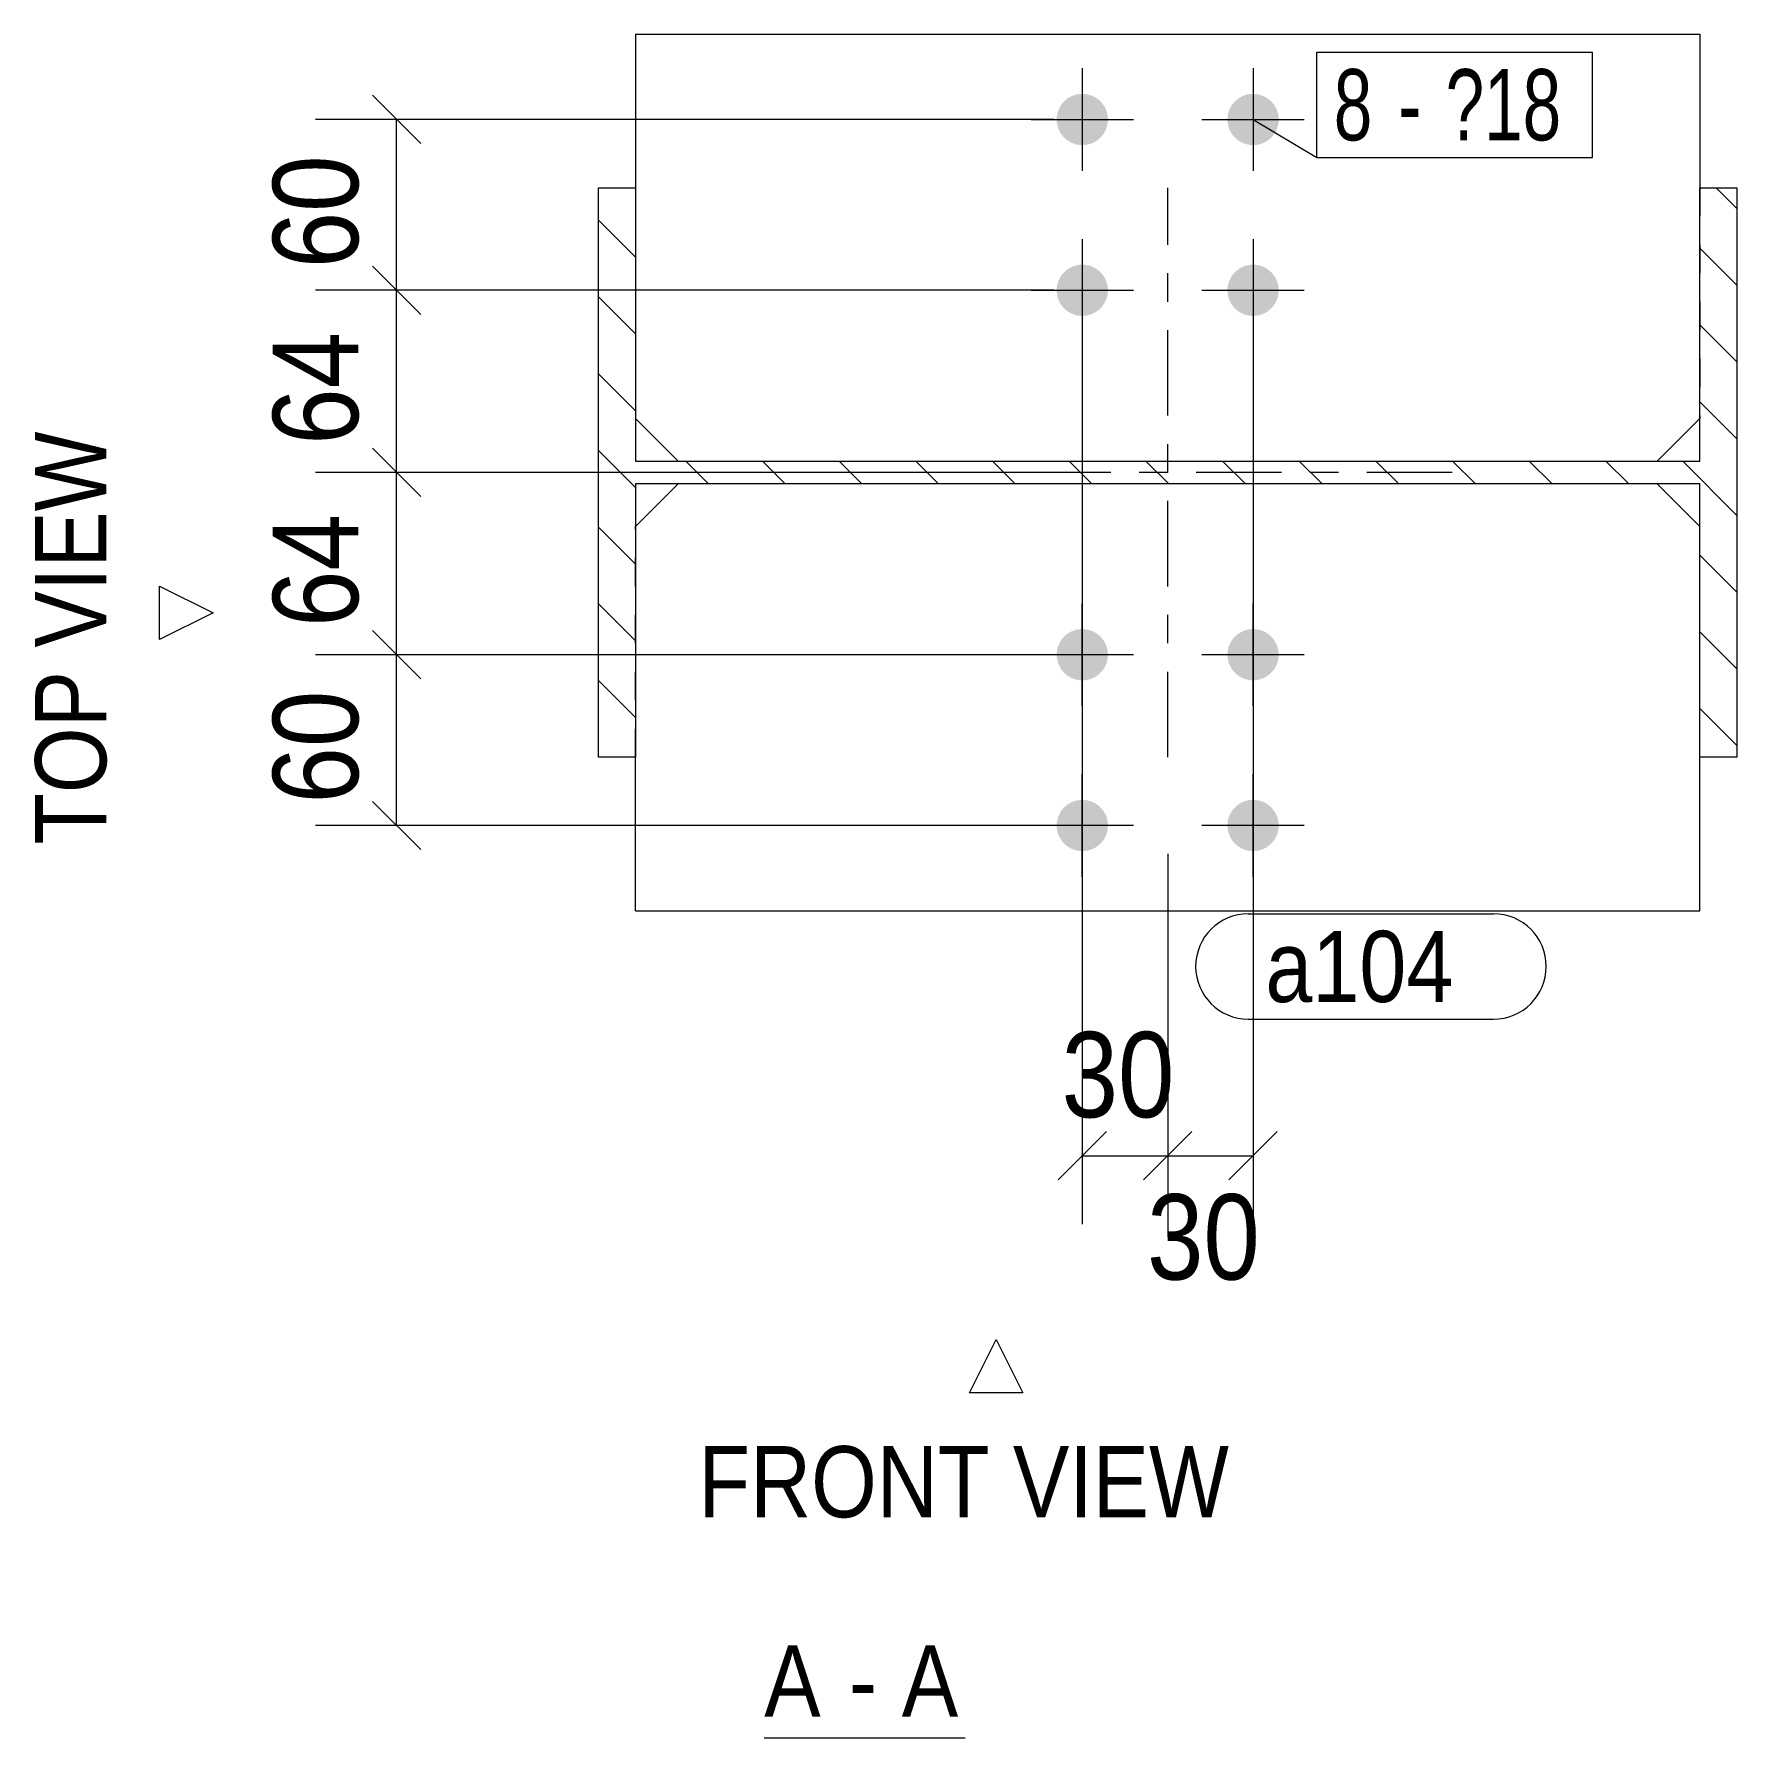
# Model space of a CAD drawing. Header units: millimetres. Extents: x 2 to 579, y 1 to 405.
# Drawn here: x 340.3 to 400.1, y 258.1 to 318 of the extents above; entities that cross this region are included whole.
import ezdxf

# ---------------------------------------------------------------- set-up
doc = ezdxf.new("R2010")
doc.units = ezdxf.units.MM
for name, pattern in [('XKITLINE00', [0]), ('XKITLINE01', [4, 1, -1, 1, -1]), ('XKITLINE03', [6, 3, -1, 1, -1])]:
    doc.linetypes.add(name, pattern=pattern)
for name, color, linetype, lineweight in [('Bolt', 3, 'Continuous', 0), ('BoltMark', 7, 'Continuous', 0), ('Dimensions', 7, 'Continuous', 0), ('OtherObjectType', 7, 'Continuous', 0), ('Part', 2, 'Continuous', 0), ('PartMark', 7, 'Continuous', 0)]:
    doc.layers.add(name, color=color, linetype=linetype, lineweight=lineweight)
doc.styles.add('ARIAL', font='ARIAL.TTF')
doc.styles.add('ARIAL_NARROW', font='ARIALN.TTF')

# ---------------------------------------------------------------- blocks, each defined once
blk = doc.blocks.new('*A1')
at = {"layer": 'Part', "color": 7, "linetype": 'XKITLINE00', "lineweight": 0}
for p, q in [((400.09, 311.844), (399.36, 312.574)), ((361.39, 310.133), (360.09, 311.433)), ((400.09, 309.15), (398.79, 310.45)), ((361.39, 307.439), (360.09, 308.739)), ((400.09, 306.456), (398.79, 307.756)), ((361.39, 304.745), (360.09, 306.045)), ((400.09, 303.762), (398.79, 305.062)), ((361.39, 302.05), (360.09, 303.35)), ((363.961, 302.174), (363.161, 302.974)), ((366.655, 302.174), (365.855, 302.974)), ((369.349, 302.174), (368.549, 302.974)), ((372.043, 302.174), (371.243, 302.974)), ((374.737, 302.174), (373.937, 302.974)), ((377.431, 302.174), (376.631, 302.974)), ((380.125, 302.174), (379.325, 302.974)), ((382.819, 302.174), (382.019, 302.974)), ((385.513, 302.174), (384.713, 302.974)), ((388.207, 302.174), (387.407, 302.974)), ((390.901, 302.174), (390.101, 302.974)), ((393.596, 302.174), (392.796, 302.974)), ((396.29, 302.174), (395.49, 302.974)), ((400.09, 301.068), (398.184, 302.974)), ((361.39, 299.356), (360.09, 300.656)), ((400.09, 298.373), (398.79, 299.673)), ((361.39, 296.662), (360.09, 297.962)), ((400.09, 295.679), (398.79, 296.979)), ((361.39, 293.968), (360.09, 295.268)), ((400.09, 292.985), (398.79, 294.285)), ((360.09, 292.574), (360.09, 292.574)), ((360.09, 292.574), (360.09, 292.574))]:
    blk.add_line(p, q, dxfattribs=at)
blk = doc.blocks.new('*A43')
at = {"layer": 'Bolt'}
for points in [[(377.989, 314.93), (377.986, 314.886), (377.981, 314.842), (377.973, 314.799), (377.963, 314.755), (377.952, 314.713), (377.938, 314.671), (377.922, 314.63), (377.904, 314.589), (377.884, 314.55), (377.862, 314.511), (377.839, 314.474), (377.813, 314.438), (377.786, 314.403), (377.757, 314.37), (377.727, 314.338), (377.695, 314.307), (377.661, 314.278), (377.626, 314.251), (377.59, 314.226), (377.553, 314.202), (377.515, 314.18), (377.475, 314.161), (377.435, 314.143), (377.394, 314.127), (377.352, 314.113), (377.309, 314.101), (377.266, 314.091), (377.222, 314.084), (377.179, 314.078), (377.135, 314.075), (377.09, 314.074), (377.046, 314.075), (377.002, 314.078), (376.958, 314.084), (376.915, 314.091), (376.872, 314.101), (376.829, 314.113), (376.787, 314.127), (376.746, 314.143), (376.706, 314.161), (376.666, 314.18), (376.628, 314.202), (376.59, 314.226), (376.554, 314.251), (376.519, 314.278), (376.486, 314.307), (376.454, 314.338), (376.423, 314.37), (376.395, 314.403), (376.367, 314.438), (376.342, 314.474), (376.318, 314.511), (376.297, 314.55), (376.277, 314.589), (376.259, 314.63), (376.243, 314.671), (376.229, 314.713), (376.217, 314.755), (376.208, 314.799), (376.2, 314.842), (376.195, 314.886), (376.191, 314.93), (376.19, 314.974), (376.191, 315.018), (376.195, 315.062), (376.2, 315.106), (376.208, 315.15), (376.217, 315.193), (376.229, 315.235), (376.243, 315.277), (376.259, 315.319), (376.277, 315.359), (376.297, 315.398), (376.318, 315.437), (376.342, 315.474), (376.367, 315.51), (376.395, 315.545), (376.423, 315.579), (376.454, 315.611), (376.486, 315.641), (376.519, 315.67), (376.554, 315.697), (376.59, 315.722), (376.628, 315.746), (376.666, 315.768), (376.706, 315.788), (376.746, 315.806), (376.787, 315.822), (376.829, 315.835), (376.872, 315.847), (376.915, 315.857), (376.958, 315.864), (377.002, 315.87), (377.046, 315.873), (377.09, 315.874), (377.135, 315.873), (377.179, 315.87), (377.222, 315.864), (377.266, 315.857), (377.309, 315.847), (377.352, 315.835), (377.394, 315.822), (377.435, 315.806), (377.475, 315.788), (377.515, 315.768), (377.553, 315.746), (377.59, 315.722), (377.626, 315.697), (377.661, 315.67), (377.695, 315.641), (377.727, 315.611), (377.757, 315.579), (377.786, 315.545), (377.813, 315.51), (377.839, 315.474), (377.862, 315.437), (377.884, 315.398), (377.904, 315.359), (377.922, 315.319), (377.938, 315.277), (377.952, 315.235), (377.963, 315.193), (377.973, 315.15), (377.981, 315.106), (377.986, 315.062), (377.989, 315.018), (377.99, 314.974)], [(383.989, 314.93), (383.986, 314.886), (383.981, 314.842), (383.973, 314.799), (383.963, 314.755), (383.952, 314.713), (383.938, 314.671), (383.922, 314.63), (383.904, 314.589), (383.884, 314.55), (383.862, 314.511), (383.839, 314.474), (383.813, 314.438), (383.786, 314.403), (383.757, 314.37), (383.727, 314.338), (383.695, 314.307), (383.661, 314.278), (383.626, 314.251), (383.59, 314.226), (383.553, 314.202), (383.515, 314.18), (383.475, 314.161), (383.435, 314.143), (383.394, 314.127), (383.352, 314.113), (383.309, 314.101), (383.266, 314.091), (383.222, 314.084), (383.179, 314.078), (383.135, 314.075), (383.09, 314.074), (383.046, 314.075), (383.002, 314.078), (382.958, 314.084), (382.915, 314.091), (382.872, 314.101), (382.829, 314.113), (382.787, 314.127), (382.746, 314.143), (382.706, 314.161), (382.666, 314.18), (382.628, 314.202), (382.59, 314.226), (382.554, 314.251), (382.519, 314.278), (382.486, 314.307), (382.454, 314.338), (382.423, 314.37), (382.395, 314.403), (382.367, 314.438), (382.342, 314.474), (382.318, 314.511), (382.297, 314.55), (382.277, 314.589), (382.259, 314.63), (382.243, 314.671), (382.229, 314.713), (382.217, 314.755), (382.208, 314.799), (382.2, 314.842), (382.195, 314.886), (382.191, 314.93), (382.19, 314.974), (382.191, 315.018), (382.195, 315.062), (382.2, 315.106), (382.208, 315.15), (382.217, 315.193), (382.229, 315.235), (382.243, 315.277), (382.259, 315.319), (382.277, 315.359), (382.297, 315.398), (382.318, 315.437), (382.342, 315.474), (382.367, 315.51), (382.395, 315.545), (382.423, 315.579), (382.454, 315.611), (382.486, 315.641), (382.519, 315.67), (382.554, 315.697), (382.59, 315.722), (382.628, 315.746), (382.666, 315.768), (382.706, 315.788), (382.746, 315.806), (382.787, 315.822), (382.829, 315.835), (382.872, 315.847), (382.915, 315.857), (382.958, 315.864), (383.002, 315.87), (383.046, 315.873), (383.09, 315.874), (383.135, 315.873), (383.179, 315.87), (383.222, 315.864), (383.266, 315.857), (383.309, 315.847), (383.352, 315.835), (383.394, 315.822), (383.435, 315.806), (383.475, 315.788), (383.515, 315.768), (383.553, 315.746), (383.59, 315.722), (383.626, 315.697), (383.661, 315.67), (383.695, 315.641), (383.727, 315.611), (383.757, 315.579), (383.786, 315.545), (383.813, 315.51), (383.839, 315.474), (383.862, 315.437), (383.884, 315.398), (383.904, 315.359), (383.922, 315.319), (383.938, 315.277), (383.952, 315.235), (383.963, 315.193), (383.973, 315.15), (383.981, 315.106), (383.986, 315.062), (383.989, 315.018), (383.99, 314.974)], [(377.989, 308.93), (377.986, 308.886), (377.981, 308.842), (377.973, 308.799), (377.963, 308.755), (377.952, 308.713), (377.938, 308.671), (377.922, 308.63), (377.904, 308.589), (377.884, 308.55), (377.862, 308.511), (377.839, 308.474), (377.813, 308.438), (377.786, 308.403), (377.757, 308.37), (377.727, 308.338), (377.695, 308.307), (377.661, 308.278), (377.626, 308.251), (377.59, 308.226), (377.553, 308.202), (377.515, 308.18), (377.475, 308.161), (377.435, 308.143), (377.394, 308.127), (377.352, 308.113), (377.309, 308.101), (377.266, 308.091), (377.222, 308.084), (377.179, 308.078), (377.135, 308.075), (377.09, 308.074), (377.046, 308.075), (377.002, 308.078), (376.958, 308.084), (376.915, 308.091), (376.872, 308.101), (376.829, 308.113), (376.787, 308.127), (376.746, 308.143), (376.706, 308.161), (376.666, 308.18), (376.628, 308.202), (376.59, 308.226), (376.554, 308.251), (376.519, 308.278), (376.486, 308.307), (376.454, 308.338), (376.423, 308.37), (376.395, 308.403), (376.367, 308.438), (376.342, 308.474), (376.318, 308.511), (376.297, 308.55), (376.277, 308.589), (376.259, 308.63), (376.243, 308.671), (376.229, 308.713), (376.217, 308.755), (376.208, 308.799), (376.2, 308.842), (376.195, 308.886), (376.191, 308.93), (376.19, 308.974), (376.191, 309.018), (376.195, 309.062), (376.2, 309.106), (376.208, 309.15), (376.217, 309.193), (376.229, 309.235), (376.243, 309.277), (376.259, 309.319), (376.277, 309.359), (376.297, 309.398), (376.318, 309.437), (376.342, 309.474), (376.367, 309.51), (376.395, 309.545), (376.423, 309.579), (376.454, 309.611), (376.486, 309.641), (376.519, 309.67), (376.554, 309.697), (376.59, 309.722), (376.628, 309.746), (376.666, 309.768), (376.706, 309.788), (376.746, 309.806), (376.787, 309.822), (376.829, 309.835), (376.872, 309.847), (376.915, 309.857), (376.958, 309.864), (377.002, 309.87), (377.046, 309.873), (377.09, 309.874), (377.135, 309.873), (377.179, 309.87), (377.222, 309.864), (377.266, 309.857), (377.309, 309.847), (377.352, 309.835), (377.394, 309.822), (377.435, 309.806), (377.475, 309.788), (377.515, 309.768), (377.553, 309.746), (377.59, 309.722), (377.626, 309.697), (377.661, 309.67), (377.695, 309.641), (377.727, 309.611), (377.757, 309.579), (377.786, 309.545), (377.813, 309.51), (377.839, 309.474), (377.862, 309.437), (377.884, 309.398), (377.904, 309.359), (377.922, 309.319), (377.938, 309.277), (377.952, 309.235), (377.963, 309.193), (377.973, 309.15), (377.981, 309.106), (377.986, 309.062), (377.989, 309.018), (377.99, 308.974)], [(383.989, 308.93), (383.986, 308.886), (383.981, 308.842), (383.973, 308.799), (383.963, 308.755), (383.952, 308.713), (383.938, 308.671), (383.922, 308.63), (383.904, 308.589), (383.884, 308.55), (383.862, 308.511), (383.839, 308.474), (383.813, 308.438), (383.786, 308.403), (383.757, 308.37), (383.727, 308.338), (383.695, 308.307), (383.661, 308.278), (383.626, 308.251), (383.59, 308.226), (383.553, 308.202), (383.515, 308.18), (383.475, 308.161), (383.435, 308.143), (383.394, 308.127), (383.352, 308.113), (383.309, 308.101), (383.266, 308.091), (383.222, 308.084), (383.179, 308.078), (383.135, 308.075), (383.09, 308.074), (383.046, 308.075), (383.002, 308.078), (382.958, 308.084), (382.915, 308.091), (382.872, 308.101), (382.829, 308.113), (382.787, 308.127), (382.746, 308.143), (382.706, 308.161), (382.666, 308.18), (382.628, 308.202), (382.59, 308.226), (382.554, 308.251), (382.519, 308.278), (382.486, 308.307), (382.454, 308.338), (382.423, 308.37), (382.395, 308.403), (382.367, 308.438), (382.342, 308.474), (382.318, 308.511), (382.297, 308.55), (382.277, 308.589), (382.259, 308.63), (382.243, 308.671), (382.229, 308.713), (382.217, 308.755), (382.208, 308.799), (382.2, 308.842), (382.195, 308.886), (382.191, 308.93), (382.19, 308.974), (382.191, 309.018), (382.195, 309.062), (382.2, 309.106), (382.208, 309.15), (382.217, 309.193), (382.229, 309.235), (382.243, 309.277), (382.259, 309.319), (382.277, 309.359), (382.297, 309.398), (382.318, 309.437), (382.342, 309.474), (382.367, 309.51), (382.395, 309.545), (382.423, 309.579), (382.454, 309.611), (382.486, 309.641), (382.519, 309.67), (382.554, 309.697), (382.59, 309.722), (382.628, 309.746), (382.666, 309.768), (382.706, 309.788), (382.746, 309.806), (382.787, 309.822), (382.829, 309.835), (382.872, 309.847), (382.915, 309.857), (382.958, 309.864), (383.002, 309.87), (383.046, 309.873), (383.09, 309.874), (383.135, 309.873), (383.179, 309.87), (383.222, 309.864), (383.266, 309.857), (383.309, 309.847), (383.352, 309.835), (383.394, 309.822), (383.435, 309.806), (383.475, 309.788), (383.515, 309.768), (383.553, 309.746), (383.59, 309.722), (383.626, 309.697), (383.661, 309.67), (383.695, 309.641), (383.727, 309.611), (383.757, 309.579), (383.786, 309.545), (383.813, 309.51), (383.839, 309.474), (383.862, 309.437), (383.884, 309.398), (383.904, 309.359), (383.922, 309.319), (383.938, 309.277), (383.952, 309.235), (383.963, 309.193), (383.973, 309.15), (383.981, 309.106), (383.986, 309.062), (383.989, 309.018), (383.99, 308.974)]]:
    blk.add_hatch(color=3, dxfattribs=at).paths.add_polyline_path(points, flags=17)
at = {"layer": 'Bolt', "color": 3, "linetype": 'XKITLINE00', "lineweight": 0}
for p, q in [((377.09, 316.774), (377.09, 313.174)), ((383.09, 316.774), (383.09, 313.174)), ((375.29, 314.974), (378.89, 314.974)), ((381.29, 314.974), (384.89, 314.974)), ((377.09, 310.774), (377.09, 307.174)), ((383.09, 310.774), (383.09, 307.174)), ((375.29, 308.974), (378.89, 308.974)), ((381.29, 308.974), (384.89, 308.974))]:
    blk.add_line(p, q, dxfattribs=at)
blk = doc.blocks.new('*A44')
at = {"layer": 'Bolt'}
for points in [[(376.191, 296.218), (376.195, 296.262), (376.2, 296.306), (376.208, 296.35), (376.217, 296.393), (376.229, 296.435), (376.243, 296.477), (376.259, 296.519), (376.277, 296.559), (376.297, 296.598), (376.318, 296.637), (376.342, 296.674), (376.367, 296.71), (376.395, 296.745), (376.423, 296.779), (376.454, 296.811), (376.486, 296.841), (376.519, 296.87), (376.554, 296.897), (376.59, 296.922), (376.628, 296.946), (376.666, 296.968), (376.706, 296.988), (376.746, 297.006), (376.787, 297.022), (376.829, 297.035), (376.872, 297.047), (376.915, 297.057), (376.958, 297.064), (377.002, 297.07), (377.046, 297.073), (377.09, 297.074), (377.135, 297.073), (377.179, 297.07), (377.222, 297.064), (377.266, 297.057), (377.309, 297.047), (377.352, 297.035), (377.394, 297.022), (377.435, 297.006), (377.475, 296.988), (377.515, 296.968), (377.553, 296.946), (377.59, 296.922), (377.626, 296.897), (377.661, 296.87), (377.695, 296.841), (377.727, 296.811), (377.757, 296.779), (377.786, 296.745), (377.813, 296.71), (377.839, 296.674), (377.862, 296.637), (377.884, 296.598), (377.904, 296.559), (377.922, 296.519), (377.938, 296.477), (377.952, 296.435), (377.963, 296.393), (377.973, 296.35), (377.981, 296.306), (377.986, 296.262), (377.989, 296.218), (377.99, 296.174), (377.989, 296.13), (377.986, 296.086), (377.981, 296.042), (377.973, 295.999), (377.963, 295.955), (377.952, 295.913), (377.938, 295.871), (377.922, 295.83), (377.904, 295.789), (377.884, 295.75), (377.862, 295.711), (377.839, 295.674), (377.813, 295.638), (377.786, 295.603), (377.757, 295.57), (377.727, 295.538), (377.695, 295.507), (377.661, 295.478), (377.626, 295.451), (377.59, 295.426), (377.553, 295.402), (377.515, 295.38), (377.475, 295.361), (377.435, 295.343), (377.394, 295.327), (377.352, 295.313), (377.309, 295.301), (377.266, 295.291), (377.222, 295.284), (377.179, 295.278), (377.135, 295.275), (377.09, 295.274), (377.046, 295.275), (377.002, 295.278), (376.958, 295.284), (376.915, 295.291), (376.872, 295.301), (376.829, 295.313), (376.787, 295.327), (376.746, 295.343), (376.706, 295.361), (376.666, 295.38), (376.628, 295.402), (376.59, 295.426), (376.554, 295.451), (376.519, 295.478), (376.486, 295.507), (376.454, 295.538), (376.423, 295.57), (376.395, 295.603), (376.367, 295.638), (376.342, 295.674), (376.318, 295.711), (376.297, 295.75), (376.277, 295.789), (376.259, 295.83), (376.243, 295.871), (376.229, 295.913), (376.217, 295.955), (376.208, 295.999), (376.2, 296.042), (376.195, 296.086), (376.191, 296.13), (376.19, 296.174)], [(382.191, 296.218), (382.195, 296.262), (382.2, 296.306), (382.208, 296.35), (382.217, 296.393), (382.229, 296.435), (382.243, 296.477), (382.259, 296.519), (382.277, 296.559), (382.297, 296.598), (382.318, 296.637), (382.342, 296.674), (382.367, 296.71), (382.395, 296.745), (382.423, 296.779), (382.454, 296.811), (382.486, 296.841), (382.519, 296.87), (382.554, 296.897), (382.59, 296.922), (382.628, 296.946), (382.666, 296.968), (382.706, 296.988), (382.746, 297.006), (382.787, 297.022), (382.829, 297.035), (382.872, 297.047), (382.915, 297.057), (382.958, 297.064), (383.002, 297.07), (383.046, 297.073), (383.09, 297.074), (383.135, 297.073), (383.179, 297.07), (383.222, 297.064), (383.266, 297.057), (383.309, 297.047), (383.352, 297.035), (383.394, 297.022), (383.435, 297.006), (383.475, 296.988), (383.515, 296.968), (383.553, 296.946), (383.59, 296.922), (383.626, 296.897), (383.661, 296.87), (383.695, 296.841), (383.727, 296.811), (383.757, 296.779), (383.786, 296.745), (383.813, 296.71), (383.839, 296.674), (383.862, 296.637), (383.884, 296.598), (383.904, 296.559), (383.922, 296.519), (383.938, 296.477), (383.952, 296.435), (383.963, 296.393), (383.973, 296.35), (383.981, 296.306), (383.986, 296.262), (383.989, 296.218), (383.99, 296.174), (383.989, 296.13), (383.986, 296.086), (383.981, 296.042), (383.973, 295.999), (383.963, 295.955), (383.952, 295.913), (383.938, 295.871), (383.922, 295.83), (383.904, 295.789), (383.884, 295.75), (383.862, 295.711), (383.839, 295.674), (383.813, 295.638), (383.786, 295.603), (383.757, 295.57), (383.727, 295.538), (383.695, 295.507), (383.661, 295.478), (383.626, 295.451), (383.59, 295.426), (383.553, 295.402), (383.515, 295.38), (383.475, 295.361), (383.435, 295.343), (383.394, 295.327), (383.352, 295.313), (383.309, 295.301), (383.266, 295.291), (383.222, 295.284), (383.179, 295.278), (383.135, 295.275), (383.09, 295.274), (383.046, 295.275), (383.002, 295.278), (382.958, 295.284), (382.915, 295.291), (382.872, 295.301), (382.829, 295.313), (382.787, 295.327), (382.746, 295.343), (382.706, 295.361), (382.666, 295.38), (382.628, 295.402), (382.59, 295.426), (382.554, 295.451), (382.519, 295.478), (382.486, 295.507), (382.454, 295.538), (382.423, 295.57), (382.395, 295.603), (382.367, 295.638), (382.342, 295.674), (382.318, 295.711), (382.297, 295.75), (382.277, 295.789), (382.259, 295.83), (382.243, 295.871), (382.229, 295.913), (382.217, 295.955), (382.208, 295.999), (382.2, 296.042), (382.195, 296.086), (382.191, 296.13), (382.19, 296.174)], [(376.191, 290.218), (376.195, 290.262), (376.2, 290.306), (376.208, 290.35), (376.217, 290.393), (376.229, 290.435), (376.243, 290.477), (376.259, 290.519), (376.277, 290.559), (376.297, 290.598), (376.318, 290.637), (376.342, 290.674), (376.367, 290.71), (376.395, 290.745), (376.423, 290.779), (376.454, 290.811), (376.486, 290.841), (376.519, 290.87), (376.554, 290.897), (376.59, 290.922), (376.628, 290.946), (376.666, 290.968), (376.706, 290.988), (376.746, 291.006), (376.787, 291.022), (376.829, 291.035), (376.872, 291.047), (376.915, 291.057), (376.958, 291.064), (377.002, 291.07), (377.046, 291.073), (377.09, 291.074), (377.135, 291.073), (377.179, 291.07), (377.222, 291.064), (377.266, 291.057), (377.309, 291.047), (377.352, 291.035), (377.394, 291.022), (377.435, 291.006), (377.475, 290.988), (377.515, 290.968), (377.553, 290.946), (377.59, 290.922), (377.626, 290.897), (377.661, 290.87), (377.695, 290.841), (377.727, 290.811), (377.757, 290.779), (377.786, 290.745), (377.813, 290.71), (377.839, 290.674), (377.862, 290.637), (377.884, 290.598), (377.904, 290.559), (377.922, 290.519), (377.938, 290.477), (377.952, 290.435), (377.963, 290.393), (377.973, 290.35), (377.981, 290.306), (377.986, 290.262), (377.989, 290.218), (377.99, 290.174), (377.989, 290.13), (377.986, 290.086), (377.981, 290.042), (377.973, 289.999), (377.963, 289.955), (377.952, 289.913), (377.938, 289.871), (377.922, 289.83), (377.904, 289.789), (377.884, 289.75), (377.862, 289.711), (377.839, 289.674), (377.813, 289.638), (377.786, 289.603), (377.757, 289.57), (377.727, 289.538), (377.695, 289.507), (377.661, 289.478), (377.626, 289.451), (377.59, 289.426), (377.553, 289.402), (377.515, 289.38), (377.475, 289.361), (377.435, 289.343), (377.394, 289.327), (377.352, 289.313), (377.309, 289.301), (377.266, 289.291), (377.222, 289.284), (377.179, 289.278), (377.135, 289.275), (377.09, 289.274), (377.046, 289.275), (377.002, 289.278), (376.958, 289.284), (376.915, 289.291), (376.872, 289.301), (376.829, 289.313), (376.787, 289.327), (376.746, 289.343), (376.706, 289.361), (376.666, 289.38), (376.628, 289.402), (376.59, 289.426), (376.554, 289.451), (376.519, 289.478), (376.486, 289.507), (376.454, 289.538), (376.423, 289.57), (376.395, 289.603), (376.367, 289.638), (376.342, 289.674), (376.318, 289.711), (376.297, 289.75), (376.277, 289.789), (376.259, 289.83), (376.243, 289.871), (376.229, 289.913), (376.217, 289.955), (376.208, 289.999), (376.2, 290.042), (376.195, 290.086), (376.191, 290.13), (376.19, 290.174)], [(382.191, 290.218), (382.195, 290.262), (382.2, 290.306), (382.208, 290.35), (382.217, 290.393), (382.229, 290.435), (382.243, 290.477), (382.259, 290.519), (382.277, 290.559), (382.297, 290.598), (382.318, 290.637), (382.342, 290.674), (382.367, 290.71), (382.395, 290.745), (382.423, 290.779), (382.454, 290.811), (382.486, 290.841), (382.519, 290.87), (382.554, 290.897), (382.59, 290.922), (382.628, 290.946), (382.666, 290.968), (382.706, 290.988), (382.746, 291.006), (382.787, 291.022), (382.829, 291.035), (382.872, 291.047), (382.915, 291.057), (382.958, 291.064), (383.002, 291.07), (383.046, 291.073), (383.09, 291.074), (383.135, 291.073), (383.179, 291.07), (383.222, 291.064), (383.266, 291.057), (383.309, 291.047), (383.352, 291.035), (383.394, 291.022), (383.435, 291.006), (383.475, 290.988), (383.515, 290.968), (383.553, 290.946), (383.59, 290.922), (383.626, 290.897), (383.661, 290.87), (383.695, 290.841), (383.727, 290.811), (383.757, 290.779), (383.786, 290.745), (383.813, 290.71), (383.839, 290.674), (383.862, 290.637), (383.884, 290.598), (383.904, 290.559), (383.922, 290.519), (383.938, 290.477), (383.952, 290.435), (383.963, 290.393), (383.973, 290.35), (383.981, 290.306), (383.986, 290.262), (383.989, 290.218), (383.99, 290.174), (383.989, 290.13), (383.986, 290.086), (383.981, 290.042), (383.973, 289.999), (383.963, 289.955), (383.952, 289.913), (383.938, 289.871), (383.922, 289.83), (383.904, 289.789), (383.884, 289.75), (383.862, 289.711), (383.839, 289.674), (383.813, 289.638), (383.786, 289.603), (383.757, 289.57), (383.727, 289.538), (383.695, 289.507), (383.661, 289.478), (383.626, 289.451), (383.59, 289.426), (383.553, 289.402), (383.515, 289.38), (383.475, 289.361), (383.435, 289.343), (383.394, 289.327), (383.352, 289.313), (383.309, 289.301), (383.266, 289.291), (383.222, 289.284), (383.179, 289.278), (383.135, 289.275), (383.09, 289.274), (383.046, 289.275), (383.002, 289.278), (382.958, 289.284), (382.915, 289.291), (382.872, 289.301), (382.829, 289.313), (382.787, 289.327), (382.746, 289.343), (382.706, 289.361), (382.666, 289.38), (382.628, 289.402), (382.59, 289.426), (382.554, 289.451), (382.519, 289.478), (382.486, 289.507), (382.454, 289.538), (382.423, 289.57), (382.395, 289.603), (382.367, 289.638), (382.342, 289.674), (382.318, 289.711), (382.297, 289.75), (382.277, 289.789), (382.259, 289.83), (382.243, 289.871), (382.229, 289.913), (382.217, 289.955), (382.208, 289.999), (382.2, 290.042), (382.195, 290.086), (382.191, 290.13), (382.19, 290.174)]]:
    blk.add_hatch(color=3, dxfattribs=at).paths.add_polyline_path(points, flags=17)
at = {"layer": 'Bolt', "color": 3, "linetype": 'XKITLINE00', "lineweight": 0}
for p, q in [((377.09, 294.374), (377.09, 297.974)), ((383.09, 294.374), (383.09, 297.974)), ((378.89, 296.174), (375.29, 296.174)), ((384.89, 296.174), (381.29, 296.174)), ((377.09, 288.374), (377.09, 291.974)), ((383.09, 288.374), (383.09, 291.974)), ((378.89, 290.174), (375.29, 290.174)), ((384.89, 290.174), (381.29, 290.174))]:
    blk.add_line(p, q, dxfattribs=at)
blk = doc.blocks.new('*A45')
at = {"layer": 'Part', "color": 2, "linetype": 'XKITLINE00', "lineweight": 0}
for p, q in [((360.09, 292.574), (360.09, 312.574)), ((360.09, 312.574), (361.39, 312.574)), ((361.39, 312.574), (361.39, 302.974)), ((398.79, 302.974), (398.79, 312.574)), ((398.79, 312.574), (400.09, 312.574)), ((400.09, 312.574), (400.09, 292.574)), ((361.39, 302.974), (398.79, 302.974)), ((398.79, 302.174), (361.39, 302.174)), ((361.39, 302.174), (361.39, 292.574)), ((398.79, 292.574), (398.79, 302.174)), ((361.39, 292.574), (360.09, 292.574)), ((400.09, 292.574), (398.79, 292.574))]:
    blk.add_line(p, q, dxfattribs=at)
at = {"layer": 'Part', "color": 7, "linetype": 'XKITLINE03', "lineweight": 0}
for p, q in [((380.09, 292.574), (380.09, 312.574)), ((390.09, 302.574), (370.09, 302.574))]:
    blk.add_line(p, q, dxfattribs=at)
blk = doc.blocks.new('*A46')
at = {"layer": 'Part', "color": 2, "linetype": 'XKITLINE00', "lineweight": 0}
for p, q in [((361.39, 317.974), (361.39, 312.574)), ((361.39, 317.974), (398.79, 317.974)), ((398.79, 317.974), (398.79, 312.574)), ((361.39, 304.474), (362.89, 302.974)), ((398.79, 304.474), (397.29, 302.974))]:
    blk.add_line(p, q, dxfattribs=at)
at = {"layer": 'Part', "color": 7, "linetype": 'XKITLINE01', "lineweight": 0}
for p, q in [((361.39, 312.574), (361.39, 304.474)), ((398.79, 312.574), (398.79, 304.474)), ((362.89, 302.974), (397.29, 302.974))]:
    blk.add_line(p, q, dxfattribs=at)
blk = doc.blocks.new('*A47')
at = {"layer": 'Part', "color": 2, "linetype": 'XKITLINE00', "lineweight": 0}
for p, q in [((362.89, 302.174), (361.39, 300.674)), ((398.79, 300.674), (397.29, 302.174)), ((361.39, 287.174), (361.39, 292.574)), ((398.79, 287.174), (398.79, 292.574)), ((361.39, 287.174), (398.79, 287.174))]:
    blk.add_line(p, q, dxfattribs=at)
at = {"layer": 'Part', "color": 7, "linetype": 'XKITLINE01', "lineweight": 0}
for p, q in [((397.29, 302.174), (362.89, 302.174)), ((361.39, 292.574), (361.39, 300.674)), ((398.79, 292.574), (398.79, 300.674))]:
    blk.add_line(p, q, dxfattribs=at)
blk = doc.blocks.new('*A125')
at = {"layer": 'Dimensions', "color": 7, "linetype": 'XKITLINE00', "lineweight": 0}
for p, q in [((352.151, 297.023), (353.848, 295.326)), ((376.09, 296.174), (350.149, 296.174)), ((352.999, 290.174), (352.999, 296.174)), ((352.151, 291.023), (353.848, 289.326)), ((376.09, 290.174), (350.149, 290.174))]:
    blk.add_line(p, q, dxfattribs=at)
at = {"layer": 'Dimensions', "color": 3}
for p in [(352.999, 296.174), (352.999, 290.174)]:
    blk.add_point(p, dxfattribs=at)
at = {"layer": 'Dimensions', "color": 3, "style": 'ARIAL', "width": 0.85}
blk.add_text('60', height=3, rotation=90.00021, dxfattribs=at).set_placement((351.649, 290.949))
blk = doc.blocks.new('*A126')
at = {"layer": 'Dimensions', "color": 7, "linetype": 'XKITLINE00', "lineweight": 0}
for p, q in [((352.151, 303.423), (353.848, 301.726)), ((376.09, 302.574), (350.149, 302.574)), ((352.999, 296.174), (352.999, 302.574)), ((352.151, 297.023), (353.848, 295.326)), ((376.09, 296.174), (350.149, 296.174))]:
    blk.add_line(p, q, dxfattribs=at)
at = {"layer": 'Dimensions', "color": 3}
for p in [(352.999, 302.574), (352.999, 296.174)]:
    blk.add_point(p, dxfattribs=at)
at = {"layer": 'Dimensions', "color": 3, "style": 'ARIAL', "width": 0.85}
blk.add_text('64', height=3, rotation=90.00021, dxfattribs=at).set_placement((351.649, 297.149))
blk = doc.blocks.new('*A127')
at = {"layer": 'Dimensions', "color": 7, "linetype": 'XKITLINE00', "lineweight": 0}
for p, q in [((352.151, 309.823), (353.848, 308.126)), ((376.09, 308.974), (350.149, 308.974)), ((352.999, 302.574), (352.999, 308.974)), ((352.151, 303.423), (353.848, 301.726)), ((376.09, 302.574), (350.149, 302.574))]:
    blk.add_line(p, q, dxfattribs=at)
at = {"layer": 'Dimensions', "color": 3}
for p in [(352.999, 308.974), (352.999, 302.574)]:
    blk.add_point(p, dxfattribs=at)
at = {"layer": 'Dimensions', "color": 3, "style": 'ARIAL', "width": 0.85}
blk.add_text('64', height=3, rotation=90.00021, dxfattribs=at).set_placement((351.649, 303.549))
blk = doc.blocks.new('*A128')
at = {"layer": 'Dimensions', "color": 7, "linetype": 'XKITLINE00', "lineweight": 0}
for p, q in [((352.151, 315.823), (353.848, 314.126)), ((376.09, 314.974), (350.149, 314.974)), ((352.999, 308.974), (352.999, 314.974)), ((352.151, 309.823), (353.848, 308.126)), ((376.09, 308.974), (350.149, 308.974))]:
    blk.add_line(p, q, dxfattribs=at)
at = {"layer": 'Dimensions', "color": 3}
for p in [(352.999, 314.974), (352.999, 308.974)]:
    blk.add_point(p, dxfattribs=at)
at = {"layer": 'Dimensions', "color": 3, "style": 'ARIAL', "width": 0.85}
blk.add_text('60', height=3, rotation=90.00021, dxfattribs=at).set_placement((351.649, 309.749))
blk = doc.blocks.new('*A129')
at = {"layer": 'Dimensions', "color": 7, "linetype": 'XKITLINE00', "lineweight": 0}
for p, q in [((377.09, 307.974), (377.09, 276.174)), ((380.09, 289.174), (380.09, 276.174)), ((377.939, 279.423), (376.242, 277.726)), ((380.939, 279.423), (379.242, 277.726)), ((377.09, 278.574), (380.09, 278.574))]:
    blk.add_line(p, q, dxfattribs=at)
at = {"layer": 'Dimensions', "color": 3}
for p in [(377.09, 278.574), (380.09, 278.574)]:
    blk.add_point(p, dxfattribs=at)
at = {"layer": 'Dimensions', "color": 3, "style": 'ARIAL', "width": 0.85}
blk.add_text('30', height=3, dxfattribs=at).set_placement((376.365, 279.924))
blk = doc.blocks.new('*A130')
at = {"layer": 'Dimensions', "color": 7, "linetype": 'XKITLINE00', "lineweight": 0}
for p, q in [((383.09, 307.974), (383.09, 275.724)), ((380.09, 289.174), (380.09, 275.724)), ((380.939, 279.423), (379.242, 277.726)), ((383.939, 279.423), (382.242, 277.726)), ((380.09, 278.574), (383.09, 278.574))]:
    blk.add_line(p, q, dxfattribs=at)
at = {"layer": 'Dimensions', "color": 3}
for p in [(380.09, 278.574), (383.09, 278.574)]:
    blk.add_point(p, dxfattribs=at)
at = {"layer": 'Dimensions', "color": 3, "style": 'ARIAL', "width": 0.85}
blk.add_text('30', height=3, dxfattribs=at).set_placement((379.365, 274.224))
blk = doc.blocks.new('*A131')
at = {"layer": 'BoltMark', "color": 7, "linetype": 'XKITLINE00', "lineweight": 0}
for p, q in [((385.326, 317.342), (395.015, 317.342)), ((385.326, 313.642), (385.326, 317.342)), ((395.015, 313.642), (395.015, 317.342)), ((383.09, 314.974), (385.326, 313.642)), ((385.326, 313.642), (395.015, 313.642))]:
    blk.add_line(p, q, dxfattribs=at)
at = {"layer": 'BoltMark', "color": 3, "style": 'ARIAL_NARROW', "width": 0.85}
for s, p in [('8', (385.926, 314.242)), ('?18', (389.855, 314.242)), ('-', (388.196, 314.242))]:
    blk.add_text(s, height=2.5, dxfattribs=at).set_placement(p)
blk = doc.blocks.new('*A132')
at = {"layer": 'PartMark', "color": 7, "linetype": 'XKITLINE00', "lineweight": 0}
for p, q in [((382.923, 287.074), (391.54, 287.074)), ((382.923, 283.374), (391.54, 283.374))]:
    blk.add_line(p, q, dxfattribs=at)
for centre, start, end in [((382.923, 285.224), 90, 270), ((391.54, 285.224), 270, 90)]:
    blk.add_arc(centre, 1.85, start, end, dxfattribs=at)
at = {"layer": 'PartMark', "color": 3, "style": 'ARIAL', "width": 0.85}
blk.add_text('a104', height=2.5, dxfattribs=at).set_placement((383.523, 283.974))
blk = doc.blocks.new('*A134')
at = {"layer": 'OtherObjectType', "color": 7, "linetype": 'XKITLINE00', "lineweight": 0}
for p, q in [((344.674, 296.712), (344.674, 298.587)), ((344.674, 298.587), (346.549, 297.649)), ((346.549, 297.649), (344.674, 296.712)), ((346.549, 297.649), (346.549, 297.649)), ((373.132, 270.249), (374.07, 272.124)), ((374.07, 272.124), (375.007, 270.249)), ((374.07, 272.124), (374.07, 272.124)), ((375.007, 270.249), (373.132, 270.249)), ((365.916, 258.124), (372.974, 258.124))]:
    blk.add_line(p, q, dxfattribs=at)
at = {"layer": 'OtherObjectType', "color": 7, "style": 'ARIAL', "width": 0.85}
blk.add_text('TOP VIEW', height=2.5, rotation=90, dxfattribs=at).set_placement((342.799, 289.499))
for s, p in [('FRONT VIEW', (363.606, 265.874)), ('A', (365.916, 258.874)), ('A', (370.75, 258.874)), ('-', (368.89, 258.874))]:
    blk.add_text(s, height=2.5, dxfattribs=at).set_placement(p)

msp = doc.modelspace()

# ---------------------------------------------------------------- block references
at = {"lineweight": 0}
for name in ['*A46', '*A131', '*A43', '*A128', '*A1', '*A45', '*A127', '*A129', '*A130', '*A126', '*A47', '*A44', '*A125', '*A132']:
    msp.add_blockref(name, (0, 0), dxfattribs=at)
at = {"layer": 'OtherObjectType', "lineweight": 0}
msp.add_blockref('*A134', (0, 0), dxfattribs=at)

doc.saveas('drawing.dxf')
